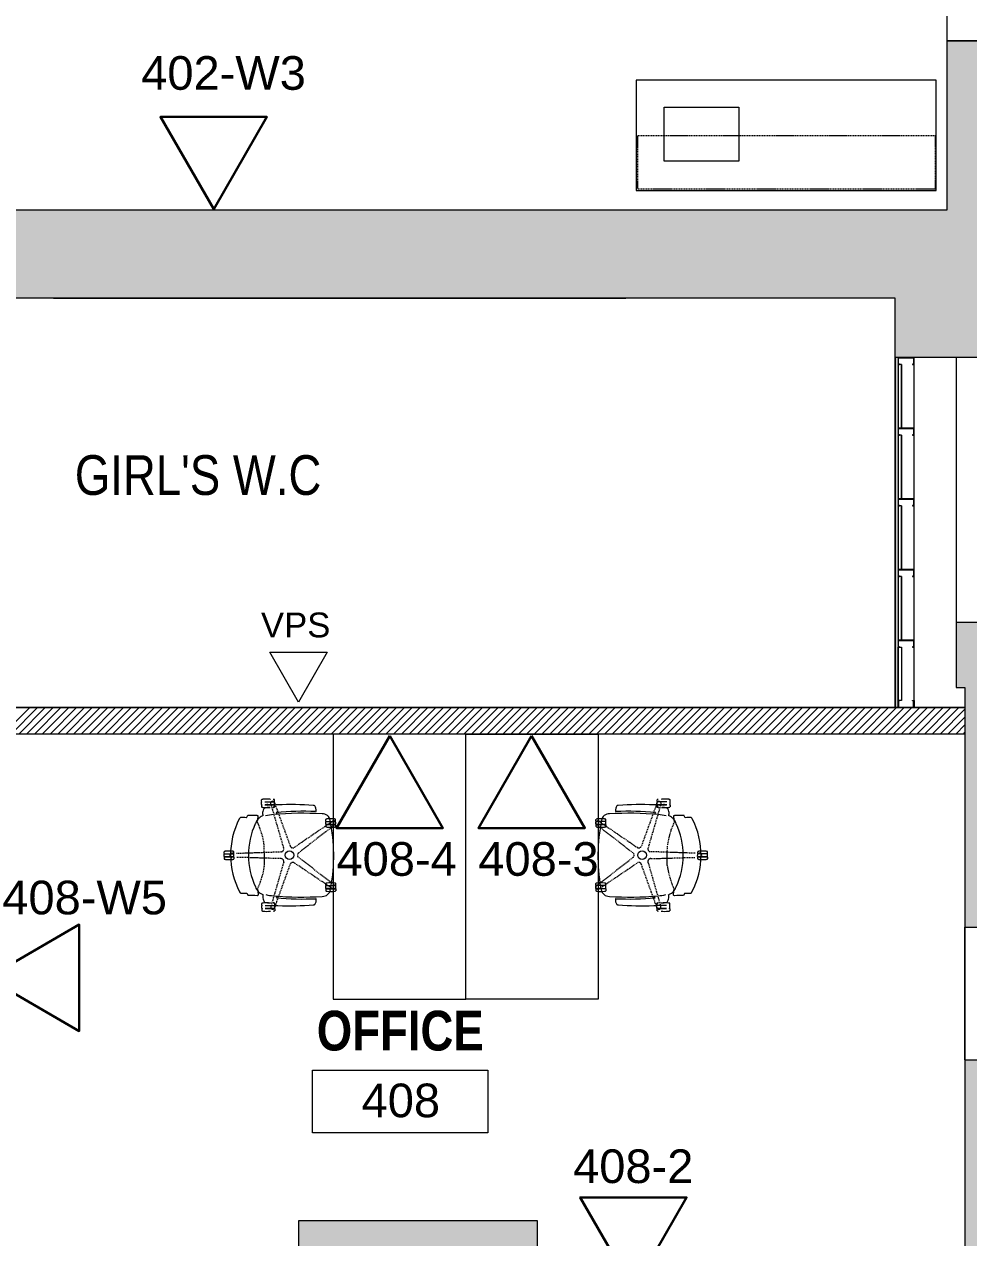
# Model space of a CAD drawing. Header units: inches. Extents: x 891 to 14187, y -1169 to 3232.
# Drawn here: x 1557.8 to 1771.7, y 397.9 to 672.8 of the extents above; entities that cross this region are included whole.
import ezdxf

# ---------------------------------------------------------------- set-up
doc = ezdxf.new("R2010")
doc.units = ezdxf.units.IN
doc.header["$MEASUREMENT"] = 0
doc.linetypes.add('IMPORT-IMPORT-HIDDEN', pattern=[0.375, 0.25, -0.125])
doc.layers.add('_DROPS_IDFS', color=7, linetype='Continuous')
for name, color, linetype, lineweight in [('_OPTEC_LAYER', 1, 'Continuous', 30), ('A-ANNO-RM TAG', 7, 'Continuous', 9), ('A-DETL', 90, 'Continuous', 9), ('A-Fixtures-Appliances', 7, 'Continuous', 9), ('A-Furniture', 7, 'Continuous', 9), ('A-Hatch', 7, 'Continuous', 9), ('A-HATCH-1HR', 7, 'Continuous', 9), ('A-Millwork', 7, 'Continuous', 9), ('A-WALL-INT NEW', 7, 'Continuous', 9), ('A-WALL-PRHT', 7, 'Continuous', 9), ('E1', 7, 'Continuous', 9), ('E2', 7, 'Continuous', 9), ('E3', 7, 'Continuous', 9), ('EX-EXT-CORE', 7, 'Continuous', 9), ('EX-Windows', 7, 'Continuous', 9), ('G-ANNO-TEXT', 7, 'Continuous', 9), ('MUC-LOW_WALL', 7, 'Continuous', 9)]:
    doc.layers.add(name, color=color, linetype=linetype, lineweight=lineweight)
doc.styles.add('Arial', font='arial.ttf', dxfattribs={"height": 7.623})
doc.styles.add('Arial Narrow', font='ARIALN.TTF', dxfattribs={"height": 8.999982})
doc.styles.add('Arial Narrow_B', font='ARIALNB.TTF', dxfattribs={"height": 9})
doc.styles.add('Arial_2', font='arial.ttf', dxfattribs={"height": 4.5})

# ---------------------------------------------------------------- blocks, each defined once
blk = doc.blocks.new('TC-104_dwg_X-REF PLAN - Madison AveOriginalCAD_dwg__U185-1358012-TELECOM 4TH FLOOR PLAN-2237779-TELECOM 4TH FLOOR DATA PLAN')
at = {"layer": 'E1', "color": 8, "flags": 128}
blk.add_lwpolyline([(-1.53125, 0.09375), (-1.53125, 0.375), (-1.625, 0.375), (-1.625, 0), (0, 0), (0, 3.625), (-1.625, 3.625), (-1.625, 3.25), (-1.53125, 3.25), (-1.53125, 3.53125), (-0.09375, 3.53125), (-0.09375, 0.09375)], close=True, dxfattribs=at)
blk = doc.blocks.new('TC-104_dwg_X-REF PLAN - Madison AveOriginalCAD_dwg__U185-1358013-TELECOM 4TH FLOOR PLAN-2237780-TELECOM 4TH FLOOR DATA PLAN')
at = {"layer": 'E1', "color": 8, "flags": 128}
blk.add_lwpolyline([(-1.53125, 0.09375), (-1.53125, 0.375), (-1.625, 0.375), (-1.625, 0), (0, 0), (0, 3.625), (-1.625, 3.625), (-1.625, 3.25), (-1.53125, 3.25), (-1.53125, 3.53125), (-0.09375, 3.53125), (-0.09375, 0.09375)], close=True, dxfattribs=at)
blk = doc.blocks.new('_DATA')
at = {"layer": '_DROPS_IDFS', "color": 1, "lineweight": 30}
blk.add_lwpolyline([(24.61, 42.64), (12.55, 21.75), (36.67, 21.75)], close=True, dxfattribs=at)

msp = doc.modelspace()

# ---------------------------------------------------------------- hatches: boundary and pattern name
at = {"layer": 'A-Hatch'}
msp.add_hatch(color=9, dxfattribs=at).paths.add_polyline_path([(1777.81, 597.31), (1788.43, 597.31), (1788.43, 668.98), (1766.81, 668.98), (1766.81, 630.72), (1502.35, 630.72), (1502.35, 632.77), (1435.96, 632.77), (1435.96, 607.72), (1456.46, 607.72), (1456.46, 610.72), (1755.02, 610.72), (1755.02, 597.31), (1755.65, 597.31)])
h = msp.add_hatch(color=9, dxfattribs=at)
h.paths.add_polyline_path([(1509.29, -248.67), (1509.29, -190.04), (1524.08, -204.83), (1529.74, -199.18), (1533.28, -202.71), (1543.88, -192.11), (1540.35, -188.57), (1546, -182.91), (1525.03, -161.94), (1525.89, -161.48), (1526.61, -160.83), (1527.15, -160.03), (1527.49, -159.11), (1527.59, -158.15), (1527.46, -157.19), (1527.1, -156.28), (1526.53, -155.49), (1525.79, -154.87), (1524.92, -154.43), (1523.97, -154.23), (1523, -154.25), (1522.06, -154.51), (1522.06, 8.89), (1523, 8.63), (1523.97, 8.6), (1524.92, 8.81), (1525.79, 9.24), (1526.53, 9.87), (1527.1, 10.66), (1527.46, 11.56), (1527.59, 12.53), (1527.49, 13.49), (1527.15, 14.41), (1526.61, 15.21), (1525.89, 15.86), (1525.03, 16.32), (1546, 37.29), (1540.35, 42.95), (1543.88, 46.49), (1535.58, 54.79), (1532.04, 51.25), (1526.39, 56.91), (1514.19, 44.71), (1514.19, 109.53), (1502.16, 109.53), (1502.16, 69.21), (1465.78, 69.21), (1465.78, 50.44), (1490.27, 50.44), (1490.27, -155.08), (1488.27, -155.08), (1488.27, -204.46), (1469.27, -204.46), (1469.27, -243.46), (1489.27, -243.46), (1489.27, -248.67)])
h.paths.add_polyline_path([(1619.54, 110.83), (1640.52, 131.81), (1640.85, 130.84), (1641.42, 129.99), (1642.18, 129.32), (1643.1, 128.85), (1644.09, 128.64), (1645.11, 128.68), (1646.09, 128.98), (1646.96, 129.52), (1647.66, 130.26), (1648.15, 131.16), (1648.4, 132.22), (1648.4, 133.17), (1648.13, 134.15), (1679.01, 134.15), (1679.01, 141.65), (1684.01, 141.65), (1684.01, 157.17), (1680.9, 157.17), (1680.9, 167.17), (1665.42, 167.17), (1665.42, 356.57), (1801.3, 356.57), (1801.3, 167.17), (1778.01, 167.17), (1778.01, 141.65), (1783.01, 141.65), (1783.01, 134.15), (1814.88, 134.15), (1814.75, 133.11), (1814.86, 132.06), (1815.21, 131.07), (1815.78, 130.19), (1816.54, 129.46), (1817.44, 128.92), (1818.45, 128.6), (1819.5, 128.52), (1821.68, 128.52), (1822.46, 128.42), (1823.18, 128.12), (1823.8, 127.65), (1824.28, 127.02), (1824.58, 126.3), (1824.68, 125.52), (1824.68, 124.25), (1829.69, 124.25), (1829.17, 122.85), (1829.03, 121.35), (1829.27, 119.87), (1829.88, 118.5), (1830.82, 117.33), (1832.02, 116.43), (1833.41, 115.87), (1834.9, 115.68), (1836.38, 115.87), (1837.78, 116.43), (1838.98, 117.33), (1839.91, 118.5), (1840.52, 119.87), (1840.76, 121.35), (1840.62, 122.85), (1840.1, 124.25), (1843.34, 124.25), (1843.34, 125.52), (1843.44, 126.3), (1843.74, 127.02), (1844.22, 127.65), (1844.84, 128.12), (1845.56, 128.42), (1846.34, 128.52), (1846.98, 128.52), (1846.98, 133.04), (1848.01, 132.7), (1849.08, 132.63), (1850.15, 132.84), (1851.12, 133.3), (1851.96, 133.99), (1852.59, 134.86), (1852.99, 135.87), (1853.13, 136.94), (1852.99, 138.01), (1852.51, 139.12), (1851.96, 139.89), (1851.12, 140.58), (1850.15, 141.04), (1849.08, 141.24), (1848.01, 141.18), (1846.98, 140.84), (1846.98, 147.04), (1848.01, 146.7), (1849.08, 146.63), (1850.15, 146.84), (1851.12, 147.3), (1851.96, 147.99), (1852.59, 148.86), (1852.99, 149.87), (1853.13, 150.94), (1852.99, 152.01), (1852.59, 153.02), (1851.96, 153.89), (1851.12, 154.58), (1850.15, 155.04), (1849.08, 155.24), (1848.01, 155.18), (1846.98, 154.84), (1846.98, 172.34), (1839.48, 172.34), (1839.48, 177.34), (1823.26, 177.34), (1823.26, 172.34), (1814.92, 172.34), (1814.92, 348.34), (1823.26, 348.34), (1823.26, 343.34), (1839.48, 343.34), (1839.48, 348.34), (1846.98, 348.34), (1846.98, 367.35), (1848.1, 367.02), (1849.26, 366.98), (1850.4, 367.23), (1851.44, 367.77), (1852.3, 368.55), (1852.94, 369.52), (1853.32, 370.63), (1853.4, 371.79), (1853.18, 372.94), (1852.68, 374), (1851.93, 374.89), (1850.98, 375.56), (1863.42, 388.01), (1859.95, 391.48), (1863.36, 394.88), (1841.61, 416.64), (1826.15, 401.18), (1788.43, 401.18), (1788.43, 438.24), (1770.81, 438.24), (1770.81, 385.65), (1674, 385.65), (1674, 401.74), (1619.92, 401.74), (1619.92, 386.19), (1608.92, 386.19), (1608.92, 362.75), (1596.78, 362.75), (1596.78, 348.75), (1637.28, 348.75), (1637.28, 188.99), (1619.99, 188.99), (1619.99, 150.51), (1599.93, 130.45), (1605.58, 124.79), (1602.05, 121.26), (1610.35, 112.95), (1613.89, 116.49), (1615.82, 114.55)])
h.paths.add_polyline_path([(1502.16, 141.53), (1514.19, 141.53), (1514.19, 169.09), (1483.19, 169.09), (1483.19, 154.71), (1502.16, 154.71)])
h.paths.add_polyline_path([(1514.19, 201.09), (1514.19, 227.09), (1483.19, 227.09), (1483.19, 206.09), (1496.19, 206.09), (1496.19, 201.09)])
h.paths.add_polyline_path([(1514.19, 257.97), (1514.19, 283.61), (1496.19, 283.61), (1496.19, 257.97)])
h.paths.add_polyline_path([(1496.19, 315.61), (1514.19, 315.61), (1514.19, 348.75), (1527.55, 348.75), (1527.55, 362.75), (1450.46, 362.75), (1450.46, 336.75), (1496.19, 336.75), (1496.19, 319.92)])
h.paths.add_polyline_path([(1572.78, 348.75), (1572.78, 362.75), (1547.55, 362.75), (1547.55, 348.75)])
h.paths.add_polyline_path([(1770.81, 468.24), (1788.43, 468.24), (1788.43, 537.31), (1768.81, 537.31), (1768.81, 522.57), (1770.81, 522.57), (1770.81, 512)])
at = {"layer": 'E1'}
h = msp.add_hatch(dxfattribs=at)
h.set_pattern_fill('FP_4', color=8, style=0, pattern_type=2)
h.set_pattern_definition([(127.5, (1282.63594, 4196.4257), (-0.385364754, -0.012598672), [0, -0.304, 0, -0.34, -0.325]), (127.5, (1282.63594, 4196.4257), (-0.385364754, -0.012598672), [-0.644, 0, -0.325]), (127.5, (1282.63594, 4196.4257), (-0.385364754, -0.012598672), [0, -0.644, 0, -0.325]), (97.5, (1282.63594, 4196.4257), (-0.56442921, 0.35395534), [0, -0.164, 0, -0.274, -0.105]), (97.5, (1282.63594, 4196.4257), (-0.56442921, 0.35395534), [-0.438, 0, -0.105]), (97.5, (1282.63594, 4196.4257), (-0.56442921, 0.35395534), [0, -0.438, 0, -0.105]), (57.5, (1282.63594, 4196.1797), (-0.00113181, 0.622828372), [0, -0.1, 0, -0.36, -0.47]), (57.5, (1282.63594, 4196.1797), (-0.00113181, 0.622828372), [-0.46, 0, -0.47]), (57.5, (1282.63594, 4196.1797), (-0.00113181, 0.622828372), [0, -0.46, 0, -0.47]), (47.5, (1282.63594, 4196.1797), (-0.17553511, 0.60122532), [0, -0.05, 0, -0.236, -0.27]), (47.5, (1282.63594, 4196.1797), (-0.17553511, 0.60122532), [-0.286, 0, -0.27]), (47.5, (1282.63594, 4196.1797), (-0.17553511, 0.60122532), [0, -0.286, 0, -0.27])])
h.paths.add_polyline_path([(1755.65, 518), (1755.65, 597.31), (1755.02, 597.31), (1755.02, 518)])

# ---------------------------------------------------------------- linework, layer by layer
at = {"layer": 'A-ANNO-RM TAG', "color": 9}
for p, q in [((1643.47, 421.69), (1642.49, 421.69)), ((1644.82, 421.69), (1643.47, 421.69)), ((1645.48, 421.69), (1644.82, 421.69)), ((1646.83, 421.69), (1645.48, 421.69)), ((1647.81, 421.69), (1646.83, 421.69))]:
    msp.add_line(p, q, dxfattribs=at)
at = {"layer": 'A-ANNO-RM TAG', "color": 9, "flags": 128}
for points in [[(1623.07, 435.91), (1662.75, 435.91), (1662.75, 421.69), (1647.81, 421.69)], [(1642.49, 421.69), (1623.07, 421.69), (1623.07, 435.91)]]:
    msp.add_lwpolyline(points, dxfattribs=at)
at = {"layer": 'A-DETL'}
for p, q in [((1619.9, 519.27), (1613.39, 530.54)), ((1613.39, 530.54), (1626.4, 530.54)), ((1626.4, 530.54), (1619.9, 519.27))]:
    msp.add_line(p, q, dxfattribs=at)
at = {"layer": 'A-Fixtures-Appliances', "color": 8, "flags": 128}
msp.add_lwpolyline([(1702.71, 653.99), (1719.62, 653.99), (1719.62, 641.77), (1702.71, 641.77)], close=True, dxfattribs=at)
at = {"layer": 'A-Furniture', "color": 8}
for p, q in [((1657.79, 512), (1627.79, 512)), ((1627.79, 512), (1627.79, 452)), ((1657.79, 452), (1657.79, 512)), ((1657.79, 452), (1657.79, 512)), ((1657.79, 512), (1687.79, 512)), ((1687.79, 512), (1687.79, 452)), ((1611.55, 496.72), (1611.55, 497.13)), ((1611.56, 496.03), (1611.55, 496.59)), ((1611.56, 495.9), (1611.56, 495.49)), ((1611.84, 497.23), (1611.84, 497.22)), ((1611.85, 495.39), (1611.85, 495.4)), ((1612.31, 496.67), (1614.44, 496.67)), ((1612.31, 495.96), (1614.44, 495.96)), ((1612.32, 496.65), (1614.42, 496.65)), ((1614.43, 495.98), (1612.32, 495.98)), ((1612.9, 496.14), (1612.89, 496.19)), ((1613.51, 497.24), (1613.51, 497.22)), ((1613.51, 495.39), (1613.51, 495.41)), ((1614.48, 496.48), (1614.5, 496.44)), ((1614.49, 496.73), (1614.49, 497.14)), ((1614.5, 496.04), (1614.49, 496.6)), ((1614.5, 495.91), (1614.5, 495.5)), ((1701.09, 496.48), (1701.07, 496.44)), ((1701.08, 496.73), (1701.08, 497.14)), ((1701.08, 496.04), (1701.08, 496.6)), ((1701.08, 495.91), (1701.08, 495.5)), ((1703.27, 496.67), (1701.14, 496.67)), ((1703.27, 495.96), (1701.14, 495.96)), ((1703.25, 496.65), (1701.15, 496.65)), ((1701.15, 495.98), (1703.25, 495.98)), ((1702.06, 495.39), (1702.06, 495.41)), ((1702.07, 497.24), (1702.07, 497.22)), ((1702.67, 496.14), (1702.68, 496.19)), ((1703.73, 497.23), (1703.73, 497.22)), ((1703.73, 495.39), (1703.73, 495.4)), ((1704.02, 496.72), (1704.02, 497.13)), ((1704.02, 496.03), (1704.02, 496.59)), ((1704.02, 495.9), (1704.02, 495.49)), ((1608.1, 493.04), (1608.43, 493.63)), ((1614.86, 494.25), (1615.1, 493.82)), ((1626.07, 492.27), (1626.07, 492.68)), ((1626.07, 491.57), (1626.07, 492.13)), ((1626.12, 492.21), (1628.25, 492.21)), ((1626.14, 492.19), (1628.24, 492.2)), ((1626.36, 492.78), (1626.36, 492.76)), ((1627.56, 492.22), (1627.6, 492.25)), ((1628.02, 492.78), (1628.02, 492.77)), ((1628.31, 492.27), (1628.31, 492.68)), ((1628.31, 491.58), (1628.31, 492.14)), ((1687.26, 492.27), (1687.26, 492.68)), ((1687.26, 491.58), (1687.26, 492.14)), ((1689.45, 492.21), (1687.32, 492.21)), ((1689.44, 492.19), (1687.33, 492.2)), ((1687.56, 492.78), (1687.56, 492.77)), ((1688.02, 492.22), (1687.98, 492.25)), ((1689.22, 492.78), (1689.22, 492.76)), ((1689.51, 492.27), (1689.51, 492.68)), ((1689.51, 491.57), (1689.51, 492.13)), ((1700.72, 494.25), (1700.48, 493.82)), ((1707.47, 493.04), (1707.14, 493.63)), ((1626.07, 491.44), (1626.07, 491.03)), ((1626.12, 491.5), (1628.26, 491.5)), ((1628.24, 491.52), (1626.14, 491.52)), ((1626.36, 490.93), (1626.36, 490.95)), ((1628.02, 490.94), (1628.02, 490.95)), ((1628.15, 491.49), (1628.11, 491.46)), ((1628.31, 491.45), (1628.31, 491.04)), ((1687.26, 491.45), (1687.26, 491.04)), ((1689.45, 491.5), (1687.32, 491.5)), ((1687.33, 491.52), (1689.44, 491.52)), ((1687.42, 491.49), (1687.46, 491.46)), ((1687.55, 490.94), (1687.55, 490.95)), ((1689.21, 490.93), (1689.21, 490.95)), ((1689.51, 491.44), (1689.51, 491.03)), ((1603.04, 484.96), (1603.04, 485.37)), ((1603.05, 484.27), (1603.04, 484.83)), ((1603.05, 484.14), (1603.05, 483.73)), ((1603.1, 484.9), (1605.23, 484.91)), ((1603.1, 484.19), (1605.23, 484.2)), ((1603.11, 484.88), (1605.22, 484.89)), ((1605.22, 484.22), (1603.12, 484.21)), ((1603.33, 485.47), (1603.33, 485.46)), ((1604.81, 485.02), (1604.86, 485.03)), ((1605, 485.47), (1605, 485.46)), ((1605.29, 484.96), (1605.29, 485.37)), ((1605.29, 484.27), (1605.29, 484.83)), ((1605.29, 484.14), (1605.29, 483.73)), ((1710.28, 484.27), (1710.29, 484.83)), ((1710.28, 484.14), (1710.28, 483.73)), ((1710.29, 484.96), (1710.29, 485.37)), ((1712.47, 484.9), (1710.34, 484.91)), ((1712.47, 484.19), (1710.34, 484.2)), ((1710.35, 484.22), (1712.46, 484.21)), ((1712.46, 484.88), (1710.36, 484.89)), ((1710.58, 485.47), (1710.58, 485.46)), ((1710.76, 485.02), (1710.71, 485.03)), ((1712.24, 485.47), (1712.24, 485.46)), ((1712.53, 484.96), (1712.53, 485.37)), ((1712.53, 484.27), (1712.53, 484.83)), ((1712.53, 484.14), (1712.53, 483.73)), ((1603.34, 483.63), (1603.34, 483.64)), ((1605, 483.63), (1605, 483.64)), ((1710.57, 483.63), (1710.57, 483.64)), ((1712.24, 483.63), (1712.24, 483.64)), ((1626.39, 478.26), (1626.39, 478.24)), ((1628.05, 478.26), (1628.05, 478.25)), ((1687.53, 478.26), (1687.53, 478.25)), ((1689.19, 478.26), (1689.19, 478.24)), ((1608.18, 476.01), (1608.52, 475.42)), ((1626.1, 477.75), (1626.1, 478.16)), ((1626.1, 477.06), (1626.1, 477.62)), ((1626.1, 476.92), (1626.1, 476.52)), ((1626.15, 477.69), (1628.28, 477.7)), ((1626.15, 476.98), (1628.29, 476.99)), ((1626.17, 477.67), (1628.27, 477.68)), ((1628.27, 477), (1626.17, 477)), ((1626.39, 476.42), (1626.39, 476.43)), ((1628.05, 476.42), (1628.05, 476.43)), ((1628.14, 477.74), (1628.18, 477.71)), ((1628.34, 477.75), (1628.34, 478.16)), ((1628.34, 477.06), (1628.34, 477.62)), ((1628.34, 476.93), (1628.34, 476.52)), ((1687.23, 477.75), (1687.23, 478.16)), ((1687.23, 477.06), (1687.23, 477.62)), ((1687.23, 476.93), (1687.23, 476.52)), ((1689.42, 477.69), (1687.29, 477.7)), ((1689.42, 476.98), (1687.29, 476.99)), ((1689.41, 477.67), (1687.3, 477.68)), ((1687.3, 477), (1689.41, 477)), ((1687.43, 477.74), (1687.39, 477.71)), ((1687.52, 476.42), (1687.52, 476.43)), ((1689.19, 476.42), (1689.19, 476.43)), ((1689.48, 477.75), (1689.48, 478.16)), ((1689.48, 477.06), (1689.48, 477.62)), ((1689.48, 476.92), (1689.48, 476.52)), ((1707.4, 476.01), (1707.06, 475.42)), ((1611.6, 473.23), (1611.6, 473.64)), ((1611.6, 472.54), (1611.6, 473.1)), ((1611.89, 473.74), (1611.89, 473.73)), ((1612.35, 473.18), (1614.49, 473.18)), ((1612.37, 473.16), (1614.47, 473.16)), ((1613.55, 473.75), (1613.55, 473.73)), ((1614.54, 473.24), (1614.54, 473.65)), ((1614.54, 472.55), (1614.54, 473.11)), ((1614.9, 474.9), (1615.14, 475.32)), ((1700.68, 474.9), (1700.44, 475.32)), ((1701.03, 473.24), (1701.03, 473.65)), ((1701.03, 472.55), (1701.03, 473.11)), ((1703.22, 473.18), (1701.09, 473.18)), ((1703.21, 473.16), (1701.1, 473.16)), ((1702.02, 473.75), (1702.02, 473.73)), ((1703.68, 473.74), (1703.68, 473.73)), ((1703.97, 473.23), (1703.97, 473.64)), ((1703.97, 472.54), (1703.97, 473.1)), ((1611.6, 472.41), (1611.6, 472)), ((1611.9, 471.9), (1611.9, 471.91)), ((1612.36, 472.47), (1614.49, 472.47)), ((1614.47, 472.49), (1612.37, 472.49)), ((1613.56, 471.9), (1613.56, 471.92)), ((1614.54, 472.41), (1614.54, 472.01)), ((1701.03, 472.41), (1701.03, 472.01)), ((1703.22, 472.47), (1701.09, 472.47)), ((1701.1, 472.49), (1703.21, 472.49)), ((1702.02, 471.9), (1702.02, 471.92)), ((1703.68, 471.9), (1703.68, 471.91)), ((1703.97, 472.41), (1703.97, 472)), ((1627.79, 452), (1657.79, 452)), ((1687.79, 452), (1657.79, 452))]:
    msp.add_line(p, q, dxfattribs=at)
at = {"layer": 'A-Furniture', "color": 8, "linetype": 'IMPORT-IMPORT-HIDDEN'}
for p, q in [((1613.72, 495.82), (1616.54, 486.13)), ((1614.59, 496.11), (1618.04, 486.62)), ((1700.98, 496.11), (1697.53, 486.62)), ((1701.86, 495.82), (1699.03, 486.13)), ((1627.15, 491.92), (1618.95, 486.33)), ((1627.83, 491.27), (1619.88, 485.06)), ((1687.74, 491.27), (1695.7, 485.06)), ((1688.42, 491.92), (1696.63, 486.33)), ((1612.2, 482.27), (1612.15, 486.8)), ((1703.37, 482.27), (1703.43, 486.8)), ((1605.84, 485.01), (1616.05, 485.37)), ((1615.92, 483.79), (1605.9, 484.09)), ((1627.86, 477.93), (1619.88, 484.11)), ((1687.72, 477.93), (1695.7, 484.11)), ((1709.74, 485.01), (1699.53, 485.37)), ((1699.65, 483.79), (1709.67, 484.09)), ((1616.55, 483.02), (1613.76, 473.32)), ((1614.64, 473.04), (1618.07, 482.59)), ((1627.32, 477.18), (1618.95, 482.83)), ((1688.26, 477.18), (1696.62, 482.83)), ((1700.94, 473.04), (1697.5, 482.59)), ((1699.03, 483.02), (1701.81, 473.32))]:
    msp.add_line(p, q, dxfattribs=at)
at = {"layer": 'A-Furniture', "color": 8}
for centre in [(1617.88, 484.58), (1697.69, 484.58)]:
    msp.add_circle(centre, 0.978, dxfattribs=at)
for centre, radius, start, end in [((1611.61, 497.13), 0.0547, 96.9276, 181.3671), ((1611.61, 496.72), 0.055, 178.9799, 271.2541), ((1611.62, 496.58), 0.064, 84.5286, 173.2967), ((1611.62, 496.04), 0.064, 186.9372, 275.7054), ((1611.61, 495.9), 0.055, 88.9799, 181.2541), ((1611.61, 495.49), 0.0547, 178.8668, 263.3063), ((1612.33, 492.47), 4.77, 95.8757, 98.8072), ((1612.32, 500.15), 4.77, 261.4268, 264.3582), ((1614.13, 493.91), 2.37, 151.4464, 179.6103), ((1612.69, 490.51), 6.77, 83.0633, 97.1706), ((1612.67, 502.11), 6.77, 263.0633, 277.1706), ((1612.67, 502.11), 6.77, 263.0633, 277.1706), ((1612.54, 494.76), 0.574, 120.1277, 150.3261), ((1613.11, 491.15), 4.2, 85.7109, 101.7528), ((1613.34, 496.31), 0.475, 201.4388, 212.5243), ((1609.4, 494.75), 3.78, 16.4403, 20.2424), ((1614.04, 496.32), 0.473, 20.561, 195.6729), ((1614.05, 495.69), 0.361, 281.319, 324.6834), ((1613.73, 492.47), 4.77, 81.4268, 84.3582), ((1613.72, 500.16), 4.77, 275.8757, 278.8072), ((1612.42, 497.26), 2.62, 317.2654, 328.0874), ((1614.43, 496.59), 0.064, 6.9372, 95.7054), ((1614.43, 496.04), 0.064, 264.5286, 353.2967), ((1614.44, 497.14), 0.0547, 358.8668, 83.3063), ((1614.44, 496.73), 0.055, 268.9799, 1.2541), ((1614.44, 495.91), 0.055, 358.9799, 91.2541), ((1614.44, 495.49), 0.0547, 276.9276, 1.3671), ((1614.04, 496.32), 0.475, 3.7095, 14.7205), ((1617.86, 497.3), 3.48, 195.8276, 199.9583), ((1614.75, 495.81), 0.126, 85.3144, 149.4773), ((1616.04, 477.36), 18.63, 92.5919, 93.9476), ((1618.08, 434.47), 61.56, 85.1831, 92.681), ((1623.3, 495.61), 0.215, 90.3243, 103.6267), ((1620.07, 460.24), 35.73, 84.5123, 84.8177), ((1623.48, 495.68), 0.121, 40.1968, 84.9981), ((1621.82, 494.65), 2.08, 357.7319, 32.3529), ((1693.76, 494.65), 2.08, 147.6471, 182.2681), ((1692.1, 495.68), 0.121, 95.0019, 139.8032), ((1695.5, 460.24), 35.73, 95.1823, 95.4877), ((1692.27, 495.61), 0.215, 76.3733, 89.6757), ((1697.49, 434.47), 61.56, 87.319, 94.8169), ((1699.53, 477.36), 18.63, 86.0524, 87.4081), ((1700.82, 495.81), 0.126, 30.5227, 94.6856), ((1703.16, 497.26), 2.62, 211.9126, 222.7346), ((1697.71, 497.3), 3.48, 340.0417, 344.1724), ((1701.53, 496.32), 0.475, 165.2795, 176.2905), ((1701.14, 497.14), 0.0547, 96.6937, 181.1332), ((1701.14, 496.73), 0.055, 178.7459, 271.0201), ((1701.14, 496.59), 0.064, 84.2946, 173.0628), ((1701.14, 496.04), 0.064, 186.7033, 275.4714), ((1701.13, 495.91), 0.055, 88.7459, 181.0201), ((1701.13, 495.49), 0.0547, 178.6329, 263.0724), ((1701.53, 496.32), 0.473, 344.3271, 159.439), ((1701.84, 492.47), 4.77, 95.6418, 98.5732), ((1701.86, 500.16), 4.77, 261.1928, 264.1243), ((1701.53, 495.69), 0.361, 215.3166, 258.681), ((1702.91, 502.11), 6.77, 262.8294, 276.9367), ((1702.91, 502.11), 6.77, 262.8294, 276.9367), ((1702.89, 490.51), 6.77, 82.8294, 96.9367), ((1702.47, 491.15), 4.2, 78.2472, 94.2891), ((1706.18, 494.75), 3.78, 159.7576, 163.5597), ((1702.23, 496.31), 0.475, 327.4757, 338.5612), ((1703.03, 494.76), 0.574, 29.6739, 59.8723), ((1701.45, 493.91), 2.37, 0.3897, 28.5536), ((1703.24, 492.47), 4.77, 81.1928, 84.1243), ((1703.26, 500.15), 4.77, 275.6418, 278.5732), ((1703.96, 496.58), 0.064, 6.7033, 95.4714), ((1703.96, 496.04), 0.064, 264.2946, 353.0628), ((1703.97, 496.72), 0.055, 268.7459, 1.0201), ((1703.96, 495.9), 0.055, 358.7459, 91.0201), ((1703.97, 497.13), 0.0547, 358.6329, 83.0724), ((1703.96, 495.49), 0.0547, 276.6937, 1.1332), ((1622.41, 484.59), 17.9, 152.7456, 207.7936), ((1606.95, 492.65), 0.473, 111.7718, 162.7304), ((1607.16, 485.83), 7.28, 82.6109, 93.0426), ((1608.93, 521.36), 27.74, 268.9769, 273.1105), ((1612.88, 490.83), 2.88, 112.897, 162.2626), ((1610.93, 494.51), 0.981, 239.7806, 257.2901), ((1647.9, 488.59), 37.52, 172.3913, 174.515), ((1615.68, 494.62), 3.98, 189.9334, 196.2367), ((1615.06, 482.59), 11.2, 94.2955, 103.4741), ((1620.78, 424.82), 69.25, 86.3044, 95.4325), ((1621.13, 421.51), 73.01, 87.9121, 94.9322), ((1623.8, 494.57), 0.0937, 267.8297, 0.8632), ((1625.34, 492.17), 1.77, 9.662, 93.1213), ((1626.12, 492.68), 0.0547, 96.9276, 181.3671), ((1626.12, 492.26), 0.055, 178.9799, 271.2541), ((1626.13, 492.13), 0.064, 84.5286, 173.2967), ((1626.84, 488.02), 4.77, 95.8757, 98.8072), ((1627.2, 486.06), 6.77, 83.0633, 97.1706), ((1586.36, 484.4), 41.51, 350.1713, 11.1975), ((1623.06, 497.96), 7.3, 304.1072, 307.3833), ((1627.86, 491.86), 0.475, 129.4293, 140.5244), ((1627.86, 491.86), 0.473, 308.5611, 123.6729), ((1627.55, 488.02), 4.77, 81.4268, 84.3582), ((1628.25, 492.13), 0.064, 6.9372, 95.7054), ((1628.26, 492.27), 0.055, 268.9799, 1.2541), ((1628.26, 492.68), 0.0547, 358.8668, 83.3063), ((1687.72, 491.86), 0.473, 56.3271, 231.4389), ((1687.32, 492.68), 0.0547, 96.6937, 181.1332), ((1687.32, 492.27), 0.055, 178.7459, 271.0201), ((1687.33, 492.13), 0.064, 84.2946, 173.0628), ((1688.02, 488.02), 4.77, 95.6418, 98.5732), ((1688.37, 486.06), 6.77, 82.8294, 96.9367), ((1729.22, 484.4), 41.51, 168.8025, 189.8287), ((1687.72, 491.86), 0.475, 39.4756, 50.5707), ((1692.52, 497.96), 7.3, 232.6167, 235.8928), ((1690.24, 492.17), 1.77, 86.8787, 170.338), ((1688.73, 488.02), 4.77, 81.1928, 84.1243), ((1689.44, 492.13), 0.064, 6.7033, 95.4714), ((1689.45, 492.26), 0.055, 268.7459, 1.0201), ((1689.45, 492.68), 0.0547, 358.6329, 83.0724), ((1694.8, 424.82), 69.25, 84.5675, 93.6956), ((1691.78, 494.57), 0.0937, 179.1368, 272.1703), ((1694.44, 421.51), 73.01, 85.0678, 92.0879), ((1700.51, 482.59), 11.2, 76.5259, 85.7045), ((1699.9, 494.62), 3.98, 343.7633, 350.0666), ((1702.7, 490.83), 2.88, 17.7374, 67.103), ((1704.65, 494.51), 0.981, 282.7099, 300.2194), ((1667.67, 488.59), 37.52, 5.485, 7.6087), ((1706.64, 521.36), 27.74, 266.8895, 271.0231), ((1708.41, 485.83), 7.28, 86.9574, 97.3891), ((1708.62, 492.65), 0.473, 17.2696, 68.2282), ((1693.16, 484.59), 17.9, 332.2064, 27.2544), ((1625.07, 484.73), 16.49, 154.9865, 180.6092), ((1626.13, 491.58), 0.064, 186.9372, 275.7054), ((1626.12, 491.44), 0.055, 88.9799, 181.2541), ((1626.12, 491.03), 0.0547, 178.8668, 263.3063), ((1626.83, 495.7), 4.77, 261.4268, 264.3582), ((1627.18, 497.66), 6.77, 263.0633, 277.1706), ((1629.74, 488.84), 3.09, 123.5783, 128.2231), ((1627.53, 495.7), 4.77, 275.8757, 278.8072), ((1627.86, 491.86), 0.475, 291.7095, 302.8047), ((1628.25, 491.59), 0.064, 264.5286, 353.2967), ((1628.26, 491.45), 0.055, 358.9799, 91.2541), ((1628.26, 491.04), 0.0547, 276.9276, 1.3671), ((1687.33, 491.59), 0.064, 186.7033, 275.4714), ((1687.32, 491.45), 0.055, 88.7459, 181.0201), ((1687.32, 491.04), 0.0547, 178.6329, 263.0724), ((1688.04, 495.7), 4.77, 261.1928, 264.1243), ((1687.72, 491.86), 0.475, 237.1953, 248.2905), ((1685.83, 488.84), 3.09, 51.7769, 56.4217), ((1688.4, 497.66), 6.77, 262.8294, 276.9367), ((1688.75, 495.7), 4.77, 275.6418, 278.5732), ((1689.44, 491.58), 0.064, 264.2946, 353.0628), ((1689.45, 491.44), 0.055, 358.7459, 91.0201), ((1689.45, 491.03), 0.0547, 276.6937, 1.1332), ((1690.5, 484.73), 16.49, 359.3908, 25.0135), ((1603.1, 485.37), 0.0547, 96.9276, 181.3671), ((1603.1, 484.96), 0.055, 178.9799, 271.2541), ((1603.11, 484.82), 0.064, 84.5286, 173.2967), ((1603.11, 484.28), 0.064, 186.9372, 275.7054), ((1603.1, 484.14), 0.055, 88.9799, 181.2541), ((1603.1, 483.73), 0.0547, 178.8668, 263.3063), ((1603.82, 480.71), 4.77, 95.8757, 98.8072), ((1604.18, 478.75), 6.77, 83.0633, 97.1706), ((1604.83, 484.55), 0.473, 92.5611, 267.6729), ((1604.83, 484.55), 0.476, 75.6464, 86.7131), ((1605.06, 486.25), 1.24, 265.1017, 273.9084), ((1604.96, 484.04), 0.0497, 89.9425, 102.615), ((1605.09, 476.5), 7.6, 89.1358, 90.9181), ((1604.53, 480.71), 4.77, 81.4268, 84.3582), ((1605.23, 484.83), 0.064, 6.9372, 95.7054), ((1605.23, 484.28), 0.064, 264.5286, 353.2967), ((1605.23, 484.96), 0.055, 268.9799, 1.2541), ((1605.24, 484.14), 0.055, 358.9799, 91.2541), ((1605.23, 485.37), 0.0547, 358.8668, 83.3063), ((1605.24, 483.73), 0.0547, 276.9276, 1.3671), ((1625.07, 484.45), 16.49, 179.6248, 205.2475), ((1690.5, 484.45), 16.49, 334.7525, 0.3752), ((1710.35, 484.28), 0.064, 186.7033, 275.4714), ((1710.34, 484.14), 0.055, 88.7459, 181.0201), ((1710.34, 483.73), 0.0547, 178.6329, 263.0724), ((1710.34, 485.37), 0.0547, 96.6937, 181.1332), ((1710.34, 484.96), 0.055, 178.7459, 271.0201), ((1710.35, 484.83), 0.064, 84.2946, 173.0628), ((1711.05, 480.71), 4.77, 95.6418, 98.5732), ((1710.48, 476.5), 7.6, 89.0819, 90.8642), ((1710.52, 486.25), 1.24, 266.0916, 274.8983), ((1711.4, 478.75), 6.77, 82.8294, 96.9367), ((1710.61, 484.04), 0.0497, 77.385, 90.0575), ((1710.74, 484.55), 0.476, 93.2869, 104.3536), ((1710.74, 484.55), 0.473, 272.3271, 87.4389), ((1711.75, 480.71), 4.77, 81.1928, 84.1243), ((1712.47, 484.82), 0.064, 6.7033, 95.4714), ((1712.47, 484.28), 0.064, 264.2946, 353.0628), ((1712.48, 484.96), 0.055, 268.7459, 1.0201), ((1712.47, 484.14), 0.055, 358.7459, 91.0201), ((1712.48, 485.37), 0.0547, 358.6329, 83.0724), ((1712.47, 483.73), 0.0547, 276.6937, 1.1332), ((1603.81, 488.39), 4.77, 261.4268, 264.3582), ((1604.16, 490.35), 6.77, 263.0633, 277.1706), ((1604.51, 488.39), 4.77, 275.8757, 278.8072), ((1711.06, 488.39), 4.77, 261.1928, 264.1243), ((1711.42, 490.35), 6.77, 262.8294, 276.9367), ((1711.77, 488.39), 4.77, 275.6418, 278.5732), ((1626.15, 478.16), 0.0547, 96.9276, 181.3671), ((1626.87, 473.5), 4.77, 95.8757, 98.8072), ((1627.23, 471.54), 6.77, 83.0633, 97.1706), ((1627.58, 473.5), 4.77, 81.4268, 84.3582), ((1628.28, 478.16), 0.0547, 358.8668, 83.3063), ((1687.29, 478.16), 0.0547, 96.6937, 181.1332), ((1687.99, 473.5), 4.77, 95.6418, 98.5732), ((1688.34, 471.54), 6.77, 82.8294, 96.9367), ((1688.7, 473.5), 4.77, 81.1928, 84.1243), ((1689.42, 478.16), 0.0547, 358.6329, 83.0724), ((1607.03, 476.39), 0.473, 197.5036, 248.4622), ((1607.21, 483.22), 7.28, 267.1914, 277.623), ((1612.9, 478.31), 2.88, 197.9714, 247.337), ((1611.01, 474.55), 0.981, 102.9439, 120.4534), ((1647.96, 480.62), 37.52, 185.719, 187.8427), ((1615.72, 474.53), 3.98, 163.9972, 170.3006), ((1615.05, 486.55), 11.2, 256.7598, 265.9384), ((1625.37, 477.02), 1.77, 267.1127, 350.572), ((1626.15, 477.75), 0.055, 178.9799, 271.2541), ((1626.16, 477.61), 0.064, 84.5286, 173.2967), ((1626.16, 477.06), 0.064, 186.9372, 275.7054), ((1626.15, 476.93), 0.055, 88.9799, 181.2541), ((1626.15, 476.51), 0.0547, 178.8668, 263.3063), ((1626.86, 481.18), 4.77, 261.4268, 264.3582), ((1627.21, 483.14), 6.77, 263.0633, 277.1706), ((1620.06, 478.81), 7.35, 343.5483, 348.2255), ((1625.25, 474.13), 3.69, 51.9451, 55.8403), ((1627.89, 477.34), 0.475, 219.7095, 230.8275), ((1627.89, 477.34), 0.473, 236.5611, 51.6729), ((1629.97, 480.65), 3.45, 232.2556, 236.4265), ((1627.56, 481.18), 4.77, 275.8757, 278.8072), ((1627.89, 477.34), 0.475, 57.4065, 68.5243), ((1628.28, 477.61), 0.064, 6.9372, 95.7054), ((1628.28, 477.07), 0.064, 264.5286, 353.2967), ((1628.29, 477.75), 0.055, 268.9799, 1.2541), ((1628.29, 476.93), 0.055, 358.9799, 91.2541), ((1628.29, 476.52), 0.0547, 276.9276, 1.3671), ((1687.69, 477.34), 0.473, 128.3271, 303.4389), ((1687.29, 477.75), 0.055, 178.7459, 271.0201), ((1687.3, 477.61), 0.064, 84.2946, 173.0628), ((1687.3, 477.07), 0.064, 186.7033, 275.4714), ((1687.29, 476.93), 0.055, 88.7459, 181.0201), ((1687.29, 476.52), 0.0547, 178.6329, 263.0724), ((1688.01, 481.18), 4.77, 261.1928, 264.1243), ((1687.69, 477.34), 0.475, 111.4757, 122.5935), ((1685.61, 480.65), 3.45, 303.5735, 307.7444), ((1688.37, 483.14), 6.77, 262.8294, 276.9367), ((1687.69, 477.34), 0.475, 309.1725, 320.2905), ((1690.33, 474.13), 3.69, 124.1597, 128.0549), ((1695.51, 478.81), 7.35, 191.7745, 196.4517), ((1690.21, 477.02), 1.77, 189.428, 272.8873), ((1688.72, 481.18), 4.77, 275.6418, 278.5732), ((1689.41, 477.61), 0.064, 6.7033, 95.4714), ((1689.41, 477.06), 0.064, 264.2946, 353.0628), ((1689.42, 477.75), 0.055, 268.7459, 1.0201), ((1689.42, 476.93), 0.055, 358.7459, 91.0201), ((1689.42, 476.51), 0.0547, 276.6937, 1.1332), ((1700.52, 486.55), 11.2, 274.0616, 283.2402), ((1699.85, 474.53), 3.98, 9.6994, 16.0028), ((1702.67, 478.31), 2.88, 292.663, 342.0286), ((1667.61, 480.62), 37.52, 352.1573, 354.281), ((1704.56, 474.55), 0.981, 59.5466, 77.0561), ((1708.36, 483.22), 7.28, 262.377, 272.8086), ((1708.54, 476.39), 0.473, 291.5378, 342.4964), ((1609.12, 447.69), 27.74, 87.1235, 91.257), ((1611.66, 473.64), 0.0547, 96.9276, 181.3671), ((1611.66, 473.23), 0.055, 178.9799, 271.2541), ((1611.67, 473.09), 0.064, 84.5286, 173.2967), ((1612.38, 468.98), 4.77, 95.8757, 98.8072), ((1614.17, 475.23), 2.37, 180.6237, 208.7875), ((1612.74, 467.02), 6.77, 83.0633, 97.1706), ((1612.58, 474.37), 0.574, 209.9079, 240.1063), ((1613.14, 477.99), 4.2, 258.4811, 274.523), ((1614.09, 472.83), 0.474, 158.9776, 342.3784), ((1614.09, 473.45), 0.361, 35.5506, 78.915), ((1613.78, 468.98), 4.77, 81.4268, 84.3582), ((1620.53, 544.34), 69.25, 264.8015, 273.9296), ((1612.47, 471.87), 2.62, 32.1466, 42.9686), ((1614.48, 473.1), 0.064, 6.9372, 95.7054), ((1614.49, 473.65), 0.0547, 358.8668, 83.3063), ((1614.49, 473.24), 0.055, 268.9799, 1.2541), ((1614.17, 472.82), 0.392, 340.1991, 357.1124), ((1615.35, 472.68), 0.795, 153.2635, 171.4186), ((1614.8, 473.33), 0.126, 210.7567, 274.9196), ((1616.01, 491.79), 18.63, 266.2864, 267.6421), ((1620.88, 547.66), 73.01, 265.3017, 272.3219), ((1617.88, 534.68), 61.56, 267.553, 275.0509), ((1623.35, 473.58), 0.215, 256.6073, 269.9096), ((1619.97, 508.93), 35.73, 275.4163, 275.7216), ((1623.52, 473.5), 0.121, 275.2358, 320.0371), ((1621.86, 474.52), 2.08, 327.8811, 2.5021), ((1623.84, 474.62), 0.0937, 359.3707, 92.4043), ((1695.04, 544.34), 69.25, 266.0704, 275.1985), ((1691.74, 474.62), 0.0937, 87.5957, 180.6293), ((1693.72, 474.52), 2.08, 177.4979, 212.1189), ((1694.7, 547.66), 73.01, 267.6781, 274.6983), ((1692.05, 473.5), 0.121, 219.9629, 264.7642), ((1695.6, 508.93), 35.73, 264.2784, 264.5837), ((1692.23, 473.58), 0.215, 270.0904, 283.3927), ((1697.7, 534.68), 61.56, 264.9491, 272.447), ((1699.56, 491.79), 18.63, 272.3579, 273.7136), ((1700.78, 473.33), 0.126, 265.0804, 329.2433), ((1703.11, 471.87), 2.62, 137.0314, 147.8534), ((1700.23, 472.68), 0.795, 8.5814, 26.7365), ((1701.4, 472.82), 0.392, 182.8876, 199.8009), ((1701.09, 473.65), 0.0547, 96.6937, 181.1332), ((1701.09, 473.24), 0.055, 178.7459, 271.0201), ((1701.1, 473.1), 0.064, 84.2946, 173.0628), ((1701.49, 472.83), 0.474, 197.6216, 21.0224), ((1701.79, 468.98), 4.77, 95.6418, 98.5732), ((1701.48, 473.45), 0.361, 101.085, 144.4494), ((1702.84, 467.02), 6.77, 82.8294, 96.9367), ((1702.44, 477.99), 4.2, 265.477, 281.5189), ((1702.99, 474.37), 0.574, 299.8937, 330.0921), ((1701.41, 475.23), 2.37, 331.2125, 359.3763), ((1703.19, 468.98), 4.77, 81.1928, 84.1243), ((1703.91, 473.09), 0.064, 6.7033, 95.4714), ((1703.92, 473.23), 0.055, 268.7459, 1.0201), ((1703.92, 473.64), 0.0547, 358.6329, 83.0724), ((1706.45, 447.69), 27.74, 88.743, 92.8765), ((1611.67, 472.55), 0.064, 186.9372, 275.7054), ((1611.66, 472.41), 0.055, 88.9799, 181.2541), ((1611.66, 472), 0.0547, 178.8668, 263.3063), ((1612.36, 476.66), 4.77, 261.4268, 264.3582), ((1612.71, 478.62), 6.77, 263.0633, 277.1706), ((1613.77, 476.67), 4.77, 275.8757, 278.8072), ((1614.48, 472.55), 0.064, 264.5286, 353.2967), ((1614.49, 472.42), 0.055, 358.9799, 91.2541), ((1614.49, 472), 0.0547, 276.9276, 1.3671), ((1701.09, 472.55), 0.064, 186.7033, 275.4714), ((1701.09, 472.42), 0.055, 88.7459, 181.0201), ((1701.08, 472), 0.0547, 178.6329, 263.0724), ((1701.81, 476.67), 4.77, 261.1928, 264.1243), ((1702.86, 478.62), 6.77, 262.8294, 276.9367), ((1703.21, 476.66), 4.77, 275.6418, 278.5732), ((1703.91, 472.55), 0.064, 264.2946, 353.0628), ((1703.92, 472.41), 0.055, 358.7459, 91.0201), ((1703.92, 472), 0.0547, 276.6937, 1.1332)]:
    msp.add_arc(centre, radius, start, end, dxfattribs=at)
at = {"layer": 'A-Furniture', "color": 8, "linetype": 'IMPORT-IMPORT-HIDDEN'}
for centre, radius, start, end in [((1593.15, 484.09), 19.19, 8.1154, 24.9146), ((1722.43, 484.09), 19.19, 155.0854, 171.8846), ((1618.61, 486.84), 0.609, 200.5598, 303.6742), ((1696.96, 486.84), 0.609, 236.3258, 339.4402), ((1615.96, 483.18), 0.613, 344.7285, 93.5119), ((1615.96, 485.97), 0.609, 278.6713, 15.6743), ((1620.26, 484.58), 0.609, 128.5598, 231.6742), ((1695.32, 484.58), 0.609, 308.3258, 51.4402), ((1699.62, 483.18), 0.613, 86.4881, 195.2715), ((1699.62, 485.97), 0.609, 164.3257, 261.3287), ((1593.19, 484.9), 19.19, 335.3194, 352.1185), ((1618.62, 482.32), 0.609, 56.5596, 153.5627), ((1696.96, 482.32), 0.609, 26.4373, 123.4404), ((1722.39, 484.9), 19.19, 187.8815, 204.6806)]:
    msp.add_arc(centre, radius, start, end, dxfattribs=at)
at = {"layer": 'A-HATCH-1HR', "color": 8}
for p, q in [((1553.05, 512), (1559.05, 518)), ((1554.81, 512), (1560.81, 518)), ((1556.58, 512), (1562.58, 518)), ((1558.35, 512), (1564.35, 518)), ((1560.12, 512), (1566.12, 518)), ((1561.88, 512), (1567.88, 518)), ((1563.65, 512), (1569.65, 518)), ((1565.42, 512), (1571.42, 518)), ((1567.19, 512), (1573.19, 518)), ((1568.96, 512), (1574.96, 518)), ((1570.72, 512), (1576.72, 518)), ((1572.49, 512), (1578.49, 518)), ((1574.26, 512), (1580.26, 518)), ((1576.03, 512), (1582.03, 518)), ((1577.79, 512), (1583.79, 518)), ((1579.56, 512), (1585.56, 518)), ((1581.33, 512), (1587.33, 518)), ((1583.1, 512), (1589.1, 518)), ((1584.87, 512), (1590.87, 518)), ((1586.63, 512), (1592.63, 518)), ((1588.4, 512), (1594.4, 518)), ((1590.17, 512), (1596.17, 518)), ((1591.94, 512), (1597.94, 518)), ((1593.7, 512), (1599.7, 518)), ((1595.47, 512), (1601.47, 518)), ((1597.24, 512), (1603.24, 518)), ((1599.01, 512), (1605.01, 518)), ((1600.78, 512), (1606.78, 518)), ((1602.54, 512), (1608.54, 518)), ((1604.31, 512), (1610.31, 518)), ((1606.08, 512), (1612.08, 518)), ((1607.85, 512), (1613.85, 518)), ((1609.61, 512), (1615.61, 518)), ((1611.38, 512), (1617.38, 518)), ((1613.15, 512), (1619.15, 518)), ((1614.92, 512), (1620.92, 518)), ((1616.69, 512), (1622.69, 518)), ((1618.45, 512), (1624.45, 518)), ((1620.22, 512), (1626.22, 518)), ((1621.99, 512), (1627.99, 518)), ((1623.76, 512), (1629.76, 518)), ((1625.52, 512), (1631.52, 518)), ((1627.29, 512), (1633.29, 518)), ((1629.06, 512), (1635.06, 518)), ((1630.83, 512), (1636.83, 518)), ((1632.6, 512), (1638.6, 518)), ((1634.36, 512), (1640.36, 518)), ((1636.13, 512), (1642.13, 518)), ((1637.9, 512), (1643.9, 518)), ((1639.67, 512), (1645.67, 518)), ((1641.43, 512), (1647.43, 518)), ((1643.2, 512), (1649.2, 518)), ((1644.97, 512), (1650.97, 518)), ((1646.74, 512), (1652.74, 518)), ((1648.51, 512), (1654.51, 518)), ((1650.27, 512), (1656.27, 518)), ((1652.04, 512), (1658.04, 518)), ((1653.81, 512), (1659.81, 518)), ((1655.58, 512), (1661.58, 518)), ((1657.34, 512), (1663.34, 518)), ((1659.11, 512), (1665.11, 518)), ((1660.88, 512), (1666.88, 518)), ((1662.65, 512), (1668.65, 518)), ((1664.42, 512), (1670.42, 518)), ((1666.18, 512), (1672.18, 518)), ((1667.95, 512), (1673.95, 518)), ((1669.72, 512), (1675.72, 518)), ((1671.49, 512), (1677.49, 518)), ((1673.25, 512), (1679.25, 518)), ((1675.02, 512), (1681.02, 518)), ((1676.79, 512), (1682.79, 518)), ((1678.56, 512), (1684.56, 518)), ((1680.32, 512), (1686.32, 518)), ((1682.09, 512), (1688.09, 518)), ((1683.86, 512), (1689.86, 518)), ((1685.63, 512), (1691.63, 518)), ((1687.4, 512), (1693.4, 518)), ((1689.16, 512), (1695.16, 518)), ((1690.93, 512), (1696.93, 518)), ((1692.7, 512), (1698.7, 518)), ((1694.47, 512), (1700.47, 518)), ((1696.23, 512), (1702.23, 518)), ((1698, 512), (1704, 518)), ((1699.77, 512), (1705.77, 518)), ((1701.54, 512), (1707.54, 518)), ((1703.31, 512), (1709.31, 518)), ((1705.07, 512), (1711.07, 518)), ((1706.84, 512), (1712.84, 518)), ((1708.61, 512), (1714.61, 518)), ((1710.38, 512), (1716.38, 518)), ((1712.14, 512), (1718.14, 518)), ((1713.91, 512), (1719.91, 518)), ((1715.68, 512), (1721.68, 518)), ((1717.45, 512), (1723.45, 518)), ((1719.22, 512), (1725.22, 518)), ((1720.98, 512), (1726.98, 518)), ((1722.75, 512), (1728.75, 518)), ((1724.52, 512), (1730.52, 518)), ((1726.29, 512), (1732.29, 518)), ((1728.05, 512), (1734.05, 518)), ((1729.82, 512), (1735.82, 518)), ((1731.59, 512), (1737.59, 518)), ((1733.36, 512), (1739.36, 518)), ((1735.13, 512), (1741.13, 518)), ((1736.89, 512), (1742.89, 518)), ((1738.66, 512), (1744.66, 518)), ((1740.43, 512), (1746.43, 518)), ((1742.2, 512), (1748.2, 518)), ((1743.96, 512), (1749.96, 518)), ((1745.73, 512), (1751.73, 518)), ((1747.5, 512), (1753.5, 518)), ((1749.27, 512), (1755.27, 518)), ((1751.04, 512), (1757.04, 518)), ((1752.8, 512), (1758.8, 518)), ((1754.57, 512), (1760.57, 518)), ((1756.34, 512), (1762.34, 518)), ((1758.11, 512), (1764.11, 518)), ((1759.87, 512), (1765.87, 518)), ((1761.64, 512), (1767.64, 518)), ((1763.41, 512), (1769.41, 518)), ((1765.18, 512), (1770.81, 517.64)), ((1766.95, 512), (1770.81, 515.87)), ((1768.71, 512), (1770.81, 514.1)), ((1770.48, 512), (1770.81, 512.33))]:
    msp.add_line(p, q, dxfattribs=at)
at = {"layer": 'A-Millwork', "color": 8, "flags": 128}
msp.add_lwpolyline([(1696.36, 635.09), (1764.3, 635.09), (1764.3, 660.09), (1696.36, 660.09)], close=True, dxfattribs=at)
at = {"layer": 'A-Millwork', "color": 8, "linetype": 'IMPORT-IMPORT-HIDDEN', "flags": 128}
msp.add_lwpolyline([(1764.12, 635.52), (1764.12, 647.52), (1696.67, 647.52), (1696.67, 635.52)], close=True, dxfattribs=at)
at = {"layer": 'A-WALL-INT NEW', "color": 8}
for p, q in [((1564.46, 610.72), (1558.46, 610.72)), ((1755.02, 518), (1503.12, 518)), ((1518.81, 518), (1755.02, 518)), ((1755.02, 518), (1755.65, 518)), ((1755.65, 518), (1755.02, 518)), ((1755.65, 518), (1770.81, 518)), ((1770.81, 518), (1755.65, 518)), ((1770.81, 512), (1549.27, 512))]:
    msp.add_line(p, q, dxfattribs=at)
at = {"layer": 'A-WALL-INT NEW', "color": 135, "lineweight": 20}
msp.add_line((1564.46, 610.72), (1694.02, 610.72), dxfattribs=at)
at = {"layer": 'A-WALL-PRHT', "color": 8}
for p, q in [((1755.02, 597.31), (1755.02, 518)), ((1755.65, 597.31), (1755.65, 518))]:
    msp.add_line(p, q, dxfattribs=at)
at = {"layer": 'E1', "color": 8}
msp.add_line((1759.27, 519.62), (1759.27, 595.68), dxfattribs=at)
at = {"layer": 'E2', "color": 8}
msp.add_line((1755.65, 597.31), (1755.65, 518), dxfattribs=at)
at = {"layer": 'E2', "color": 8, "flags": 128}
msp.add_lwpolyline([(1755.02, 518), (1755.02, 597.31)], close=True, dxfattribs=at)
at = {"layer": 'E3', "color": 8, "flags": 128}
for points in [[(1756.4, 595.68), (1755.65, 595.68), (1755.65, 581.31), (1756.4, 581.31), (1756.4, 595.68), (1756.4, 581.31)], [(1756.4, 579.68), (1755.65, 579.68), (1755.65, 565.31), (1756.4, 565.31), (1756.4, 579.68), (1756.4, 565.31)], [(1756.4, 563.68), (1755.65, 563.68), (1755.65, 549.31), (1756.4, 549.31), (1756.4, 563.68), (1756.4, 549.31)], [(1756.4, 547.68), (1755.65, 547.68), (1755.65, 533.31), (1756.4, 533.31), (1756.4, 547.68), (1756.4, 533.31)]]:
    msp.add_lwpolyline(points, dxfattribs=at)
msp.add_lwpolyline([(1756.4, 531.68), (1756.4, 519.62), (1755.65, 519.62), (1755.65, 531.68)], close=True, dxfattribs=at)
at = {"layer": 'EX-EXT-CORE', "color": 8}
for p, q in [((1755.65, 597.31), (1755.02, 597.31)), ((1770.81, 468.24), (1788.43, 468.24)), ((1770.81, 438.24), (1788.43, 438.24))]:
    msp.add_line(p, q, dxfattribs=at)
at = {"layer": 'EX-EXT-CORE', "color": 8, "flags": 128}
for points in [[(1755.02, 597.31), (1755.02, 610.72), (1456.46, 610.72), (1456.46, 607.72), (1435.96, 607.72), (1435.96, 632.77), (1502.35, 632.77), (1502.35, 630.72), (1766.81, 630.72), (1766.81, 668.98), (1788.43, 668.98), (1788.43, 597.31), (1755.65, 597.31)], [(1863.36, 394.88), (1841.61, 416.64), (1826.15, 401.18), (1788.43, 401.18), (1788.43, 537.31), (1768.81, 537.31), (1768.81, 522.57), (1770.81, 522.57), (1770.81, 385.65)], [(1674, 385.65), (1674, 401.74), (1619.92, 401.74), (1619.92, 386.19)]]:
    msp.add_lwpolyline(points, dxfattribs=at)
at = {"layer": 'EX-Windows', "color": 8}
msp.add_line((1770.81, 438.24), (1770.81, 468.24), dxfattribs=at)
at = {"layer": 'MUC-LOW_WALL', "color": 8}
for p, q in [((1766.81, 668.98), (1766.81, 880.98)), ((1788.43, 668.98), (1766.81, 668.98)), ((1768.81, 597.31), (1768.81, 537.31)), ((1770.81, 438.24), (1770.81, 468.24))]:
    msp.add_line(p, q, dxfattribs=at)

# ---------------------------------------------------------------- block references
at = {"rotation": 89.99999999999997}
for p in [(1759.27, 597.31), (1759.27, 581.31), (1759.27, 565.31), (1759.27, 549.31), (1759.27, 533.31)]:
    msp.add_blockref('TC-104_dwg_X-REF PLAN - Madison AveOriginalCAD_dwg__U185-1358012-TELECOM 4TH FLOOR PLAN-2237779-TELECOM 4TH FLOOR DATA PLAN', p, dxfattribs=at)
at = {"extrusion": (0, 0, -1), "zscale": -1, "rotation": 269.9999999999999}
msp.add_blockref('TC-104_dwg_X-REF PLAN - Madison AveOriginalCAD_dwg__U185-1358013-TELECOM 4TH FLOOR PLAN-2237780-TELECOM 4TH FLOOR DATA PLAN', (-1759.27, 518), dxfattribs=at)
at = {"layer": '_OPTEC_LAYER'}
for p, rotation in [((1625.31, 673.54), 180), ((1592.02, 432.18), 89.99999999999999), ((1720.33, 428.81), 180)]:
    msp.add_blockref('_DATA', p, dxfattribs=dict(at, rotation=rotation))
for p in [(1615.95, 468.95), (1648.08, 468.95)]:
    msp.add_blockref('_DATA', p, dxfattribs=at)

# ---------------------------------------------------------------- texts
at = {"layer": '_OPTEC_LAYER', "char_height": 7.623, "attachment_point": 1, "style": 'Arial'}
for s, insert in [('402-W3', (1584.29, 665.55)), ('408-4', (1628.5, 487.53)), ('408-3', (1660.63, 487.53)), ('408-W5', (1552.84, 478.8)), ('408-2', (1682.08, 417.94))]:
    msp.add_mtext_dynamic_manual_height_columns(s, width=5.9059, gutter_width=1, heights=[0.748], dxfattribs=dict(at, insert=insert))
at = {"layer": 'A-ANNO-RM TAG'}
for s, height, style, p in [("GIRL'S W.C", 9, 'Arial Narrow', (1569.26, 566.17)), ('OFFICE', 9, 'Arial Narrow_B', (1624.04, 440.34)), ('408', 7.623, 'Arial', (1634.19, 425.22))]:
    msp.add_text(s, height=height, dxfattribs=dict(at, style=style)).set_placement(p)
at = {"layer": 'G-ANNO-TEXT', "color": 7, "style": 'Arial_2'}
msp.add_text('VPS', height=5.625, dxfattribs=at).set_placement((1611.4, 533.91))

doc.saveas('drawing.dxf')
